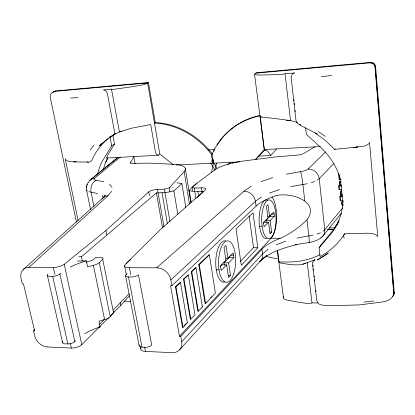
<?xml version="1.0" encoding="UTF-8"?>
<svg xmlns="http://www.w3.org/2000/svg" width="415" height="415" viewBox="0 0 415 415"><rect width="100%" height="100%" fill="white"/><g stroke="black" fill="none" stroke-linecap="round" stroke-linejoin="round"><path stroke-width="0.62" d="M291.081 76.936L295.921 120.148L296.502 121.927M341.778 190.267A7.366 2.184 -89.7 0 0 341.312 190.355L341.063 190.552A3.118 0.929 -89.8 0 0 340.476 192.539A2.957 0.877 -89.8 0 0 340.549 194.583A6.536 1.935 -89.8 0 0 340.886 196.16C340.71 196.871 341.732 196.809 341.296 196.16A6.536 1.935 -89.8 0 1 340.954 194.578A2.957 0.877 -89.8 0 1 340.886 192.539A3.118 0.923 -89.8 0 1 341.467 190.552L341.721 190.35M312.671 262.545L312.547 264.137L316.744 300.413L317.812 302.841M90.501 209.445L86.553 190.008L86.626 186.568M86.891 185.344L88.167 182.299M86.403 187.658L87.098 184.322M314.674 260.049L313.481 260.874L314.674 260.049A4.109 1.022 -31 0 0 315.006 260.454M392.424 296.616A4.275 3.688 19.2 0 0 393.939 293.587L394.25 292.705L375.57 66.467A4.575 4.508 -13.8 0 0 370.626 62.369L256.454 72.724L255.832 73.175M341.4 196.622L339.75 196.705L340.124 200.357L340.528 200.357L340.16 196.7L339.75 196.705M103.501 169.201A63.811 55.065 49.5 0 1 105.789 162.104L107.693 158.136M105.789 162.104L107.755 158.016M104.155 197.089L105.311 194.946L102.059 198.951A10.069 8.741 46.2 0 1 108.03 195.771L111.614 191.294M377.085 235.606C374.112 233.329 370.113 233.24 366.518 233.209L344.59 233.816L343.506 235.891L344.206 238.21M335.159 148.845L334.718 149.504L325.775 140.752L315.198 132.987L317.205 134.014L300.626 125.397M130.865 163.557L130.632 162.291L133.812 156.808A9.498 2.298 -10.2 0 0 133.863 156.154M329.422 227.98L334.692 227.897L338.936 220.645M344.59 233.816A76.744 69.881 36.6 0 1 320.053 256.563L319.083 247.905L320.624 245.291L332.846 230.569L338.101 222.731A67.707 61.845 36.9 0 0 339.019 221.107M343.044 201.052L341.856 203.35L343.013 205.503M115.925 133.428A71.665 61.648 49.7 0 0 112.89 135.466L114.509 144.062L107.412 155.661L106.655 158.032L158.4 155.246L159.822 154.292L147.621 82.974L54.754 91.378A3.963 3.284 62.4 0 0 52.622 92.711L52.876 92.441M114.509 144.062L111.718 145.893L102.458 160.921A64.641 55.532 49.5 0 0 97.525 174.393M337.898 223.192L334.692 227.897M90.034 150.121L94.013 145.198M306.991 219.877C321.143 200.736 288.311 191.305 274.766 196.062A58.816 18.883 -6.6 0 0 256.076 206.151L171.872 285.676L170.56 285.66L179.472 336.3L180.764 336.352L261.922 249.239A57.752 21.279 -6.1 0 1 280.156 238.329C290.204 234.039 299.111 227.368 306.991 219.877L308.848 235.912A10.152 0.716 81.9 0 1 308.926 242.267M342.09 193.914L342.126 193.872A1.167 0.348 -89.8 0 0 341.872 195.143A1.774 0.524 -89.8 0 0 342.002 195.968L342.142 196.326A3.377 0.996 -89.8 0 0 342.52 196.809A2.583 0.763 -89.8 0 0 342.603 196.855M392.206 297.301C389.924 300.081 386.261 301.212 382.858 301.918L359.499 304.895L336.134 305.601L322.434 305.217L319.291 304.128L318.523 303.474M322.652 236.337L341.208 213.372M342.608 207.863L324.779 229.723L323.026 231.285M213.678 162.592L213.009 163.199L211.894 161.3L212.091 161.062A4.067 3.662 48.6 0 1 212.376 158.929A4.062 3.652 49.8 0 0 211.826 154.826A72.215 62.333 49.5 0 0 154.484 123.073L155.262 122.555A72.075 62.255 49.6 0 1 212.501 154.235M393.934 293.587L375.186 66.929L375.57 66.467M84.727 333.67A43.15 18.732 -12.3 0 1 100.155 326.937L98.952 321.184A43.264 18.499 -12.3 0 1 104.601 319.566A7.688 3.113 -12.2 0 0 110.245 316.655L113.544 312.77A5.084 2.044 -12 0 0 113.554 311.177M319.083 247.905L331.704 233.017A68.641 62.463 37.2 0 0 342.94 203.651L340.482 179.14A68.641 62.463 37.2 0 0 322.829 149.416L306.353 134.273L305.642 127.898M115.775 159.422L118.062 157.264L90.901 179.519M190.35 201.846L191.175 200.907M291.595 75.587A4.472 4.326 58.1 0 1 294.505 72.941L285.032 73.73A5.369 0.949 -8.1 0 1 280.753 74.441L279.57 74.518A196.969 28.858 -7.5 0 1 257.959 75.022L254.96 74.695A8.736 1.52 -8.4 0 1 254.914 73.782L255.733 73.185L370.227 62.821L370.626 62.369M110.8 315.499L120.77 305.471L129.75 295.345M51.792 92.846L50.277 94.978L50.163 96.986L76.464 222.336M255.593 159.355L264.837 149.063M255.65 159.459L265.393 149.384M258.587 156.118L270.684 155.506L276.613 148.98M179.679 349.71L260.615 260.687L266.627 255.63L260.615 260.687M47.429 346.956A11.994 9.063 46.1 0 1 34.71 335.943L33.511 330.864L34.621 330.905L23.458 283.886L22.337 283.87L21.072 278.558A12.315 9.493 49.5 0 1 28.858 267.421L53.359 267.488A8.16 2.755 -12.6 0 0 64.221 264.308L105.898 230.543L148.798 191.886A6.666 1.893 -9.9 0 1 157.482 189.432L164.382 189.178L169.258 187.824L184.172 171.551A31.094 8.243 -9.8 0 0 173.574 164.314L150.769 163.142L133.319 163.339A5.836 1.447 -10.1 0 1 130.632 162.291M179.472 336.3L271.187 238.148A22.477 8.352 -89.4 0 0 276.603 218.01A22.477 8.352 -89.4 0 0 272.038 197.011M33.511 330.864L34.844 329.448M184.255 325.557L185.993 323.716M205.119 303.484L205.596 303.515L215.406 293.125L209.378 254.909L208.906 254.893L198.785 264.552L205.119 303.484L206.4 302.13M210.67 297.612L211.52 296.709M257.819 247.786L241.307 265.258L236.036 228.95L253.01 212.76L257.819 247.786L253.518 247.677L240.368 261.429M183.005 327.435L187.357 322.829L180.442 282.548L179.944 282.527L175.452 286.812L182.512 327.399L183.005 327.435L175.95 286.838L180.442 282.548M190.791 319.192L194.998 314.741L188.332 275.015L187.839 274.995L183.497 279.134L190.303 319.156L190.791 319.192L183.99 279.16L188.332 275.015M198.318 311.219L202.38 306.918L195.953 267.732L195.465 267.717L191.274 271.716L197.836 311.188L198.318 311.219L191.761 271.737L195.953 267.732M264.677 149.369L264.256 149.369L254.561 74.384M333.971 163.323L319.228 178.725L317.418 180.126M99.496 324.323L104.424 319.218M113.388 309.932L129.07 293.69M227.934 258.26L233.199 252.958A16.455 6.785 -88.2 0 1 233.878 257.549L228.634 262.897L230.512 275.389A16.455 6.785 -88.2 0 1 228.561 277.448L226.663 264.905L221.231 270.445A16.455 6.785 -88.2 0 1 220.505 265.735L225.957 260.247L224.038 247.527A16.455 6.785 -88.2 0 1 226.03 245.587L227.934 258.26L225.636 258.182M269.548 216.376L273.801 212.091A14.779 5.483 -89.4 0 1 274.346 216.293L270.103 220.619L271.597 232.052A14.779 5.483 -89.4 0 1 270.02 233.712L268.51 222.238L264.132 226.704A14.779 5.483 -89.4 0 1 263.556 222.404L267.95 217.979L266.425 206.359A14.779 5.483 -89.4 0 1 268.033 204.797L269.548 216.376L267.732 216.36M77.325 261.061L86.336 260.843L87.601 266.897A44.306 16.195 -11.8 0 1 93.401 265.341A7.864 2.718 -11.8 0 0 99.232 262.643L102.702 259.152A5.198 1.785 -11.6 0 0 100.3 257.243L95.709 257.357L93.655 259.375A5.001 1.707 -11.8 0 1 87.798 261.419L86.434 262.607M47.434 346.966L71.354 348.055A7.89 3.351 -13.5 0 0 81.786 344.658L108.533 317.776M220.23 266.58L222.056 264.739L226.663 264.905M224.422 265.226L224.043 262.737L229.329 257.404L233.878 257.549M263.385 223.083L264.267 222.191L268.51 222.238M266.124 222.476L265.875 220.578L270.155 216.262L274.346 216.293M286.215 174.212L300.61 171.639A9.057 2.537 -7.1 0 0 308.205 169.019L325.661 151.9M197.218 197.55L203.724 191.294L197.872 191.497A15.516 4.456 -9 0 1 195.631 191.512M198.785 264.552L199.267 264.568L209.378 254.909M227.819 164.765L230.569 162.146M102.432 143.019L99.315 145.95L107.962 138.46M171.872 285.676L170.866 279.938L255.417 201.296L261.32 197.042M53.006 92.27L54.816 91.373M191.128 202.473L189.167 190.324L192.368 187.373M193.286 186.527L196.949 183.155M369.023 143.564C365.765 146.666 360.874 146.703 356.635 146.92M28.853 267.41L108.03 195.771M23.266 269.485L102.967 197.919M211.894 161.3L213.502 159.858M164.942 192.539A15.236 4.306 -9.6 0 0 173.869 190.864L181.92 183.741L185.785 207.282M315.12 146.749A10.619 2.755 -6.9 0 0 314.347 147.159L303.687 153.509A6.381 1.681 -7.3 0 1 297.327 155.111L275.436 156.932L244.477 160.864A32.609 8.969 -8.2 0 0 214.337 170.202L192.072 186.983L194.277 188.094L201.436 187.829A6.822 1.982 -9 0 1 205.363 189.888L160.247 229.666L125.32 264.397A8.419 3.004 -10.9 0 0 129.423 267.727L156.673 267.81L244.036 191.144L251.194 186.231M130.735 259.51L127.057 262.659A8.004 2.848 -10.8 0 0 126.17 263.899M78.876 256.724L81.423 256.714L156.424 192.928L162.042 192.736A15.236 4.306 -9.6 0 0 164.345 192.596M268.256 249.171L262.555 253.907L181.723 341.82L180.764 336.352M88.442 182.398A9.327 8.093 48.7 0 1 94.563 178.289L120.428 156.969M89.915 180.318L116.444 158.629M392.263 296.606L393.446 295.267L393.757 293.587L374.989 66.945C374.828 64.512 372.452 62.572 370.035 62.841M321.169 237.665C314.02 243.418 303.951 242.552 295.573 244.866L296.258 244.694C283.248 248.103 269.46 251.988 259.583 261.632A10.551 8.912 42.7 0 0 262.555 253.907L261.922 249.239M264.542 150.329C267.473 149.255 269.351 153.509 270.684 155.506M324.219 255.77L328.301 253.046L317.392 259.966L323.674 256.117M73.507 161.912L89.422 162.089A3.206 0.742 -11.6 0 0 89.681 161.938L91.788 160.553A72.127 61.902 49.7 0 1 110.079 137.251L112.89 135.466M112.621 135.539L113.025 135.285A72.283 61.985 49.7 0 1 119.432 132.012L131.109 128.287L150.707 124.547L155.526 152.471L156.497 154.401L158.4 155.246M112.377 135.689L111.511 136.224L113.025 135.285A4.041 3.45 58 0 0 114.488 131.597L107.371 93.614A4.124 3.528 62.2 0 0 103.589 89.931L111.485 89.178A4.897 0.814 -10 0 0 114.021 89.251L115.121 89.132A171.099 23.863 -9.6 0 0 138.672 85.698L143.377 84.717A8.16 1.354 -9.7 0 0 146.557 83.565L148.43 82.523L155.262 122.555M107.044 157.866L106.655 158.032M312.77 262.363A4.197 3.688 28 0 1 314.788 259.754A76.92 70 36.6 0 1 307.235 262.513C299.542 266.534 290.277 264.526 282.081 263.338A8.108 3.05 -6.8 0 1 279.03 261.99L277.542 250.463M54.754 91.378L55.698 90.932L148.43 82.523M343.101 201.026C340.575 200.839 341.322 206.302 343.189 205.238M317.039 234.07L320.401 232.758M276.167 244.84L285.873 241.089M311.271 182.688L314.72 181.469M269.46 193.084L279.42 189.582M119.909 131.887L121.657 131.29M260.952 181.656L272.8 177.594M302.831 264.225L305.445 263.416M296.933 238.07L313.118 235.139M290.728 186.683L307.261 183.721M353.829 147.455L357.777 146.998L334.723 149.343A3.683 0.975 -5.7 0 1 334.796 149.187M364.121 302.099L373.765 300.958M321.267 76.692L331.756 75.514M143.325 83.368L144.238 83.28M259.51 72.843L260.537 72.76M76.308 161.637C72.801 161.902 68.802 162.172 65.876 159.863M264.256 149.369L260.278 116.952L261.507 116.864M207.884 149.908L214.877 149.525M70.7 98.028L78.046 97.639M264.448 149.566L320.313 146.578M176.38 164.968L213.009 163.199M239.673 161.912L213.139 163.194L213.668 161.212L213.409 160.999A4.057 3.642 49.2 0 0 212.485 158.924A4.072 3.673 49.2 0 1 211.8 154.826A76.635 70.016 36.9 0 1 260.07 115.837M339.952 214.56L341.239 214.534M340.124 200.357L342.935 200.3M60.715 273.262A44.421 15.931 -11.8 0 0 59.885 274.009A5.473 1.899 -12.8 0 1 52.695 276.317L50.028 276.364A5.468 1.893 -12.8 0 1 47.907 274.232M339.133 175.021L338.723 175.026L338.552 173.335M338.801 175.835L339.216 175.83L339.569 179.347L339.159 179.353L338.801 175.835L339.937 175.908M297.462 122.57A76.967 70.114 36.8 0 0 290.547 120.615C280.504 119.193 270.315 117.865 260.278 116.952M341.026 185.246L339.745 185.152L339.397 181.734L340.845 181.817M339.745 185.152L341.436 185.24M338.661 185.962L339.076 185.962L339.444 189.614L339.034 189.619L338.661 185.962L341.504 186.044M341.623 196.046L342.027 196.046M341.69 196.228L342.095 196.228M340.995 196.518L341.405 196.518M342.697 201.026L343.158 201.093M342.074 201.991L342.479 201.991M279.03 261.99L288.378 261.99A76.225 69.538 36.5 0 0 319.924 254.753M98.863 326.927L100.155 326.937M271.14 214.114L274.133 214.135M265.875 220.578L270.103 220.619M259.531 226.279L262.114 226.31M75.592 340.611A43.15 18.732 -12.3 0 0 74.809 341.457A5.317 2.236 -13.6 0 1 67.868 343.921L65.259 343.885A5.312 2.231 -13.6 0 1 62.8 341.695M283.715 296.694A7.984 3.32 -6.4 0 0 286.775 299.993A181.376 64.154 -4.3 0 0 306.986 303.432L308.08 303.515A4.897 2.065 -5.8 0 0 311.987 302.888L318.222 302.976M339.034 189.619L341.867 189.665M269.792 232.021L271.597 232.052M271.187 238.148L280.156 238.329M130.725 301.415L124.396 301.134M230.766 255.095L233.614 255.184M127.125 273.563A44.223 15.729 -12 0 1 126.165 274.445A5.639 2.075 -11 0 0 128.463 276.914L131.207 277.002A5.649 2.08 -10.9 0 0 138.465 274.844L151.703 345.062A5.483 2.443 -11.3 0 1 144.695 347.339L142.013 347.142A5.478 2.433 -11.4 0 1 139.144 345.005M224.043 262.737L228.634 262.897M216.262 269.807L219.068 269.921M191.274 271.716L191.761 271.737M228.224 275.29L230.512 275.389M140.934 347.858A8.129 3.647 -11.3 0 0 145.473 351.432L171.981 352.641A12.824 10.287 39.3 0 0 181.734 341.82M183.497 279.134L183.99 279.16M175.452 286.812L175.95 286.838M201.903 306.887L202.38 306.918M186.864 322.797L187.357 322.829M339.397 181.734L340.959 181.863M339.159 179.353L341.187 179.498M286.366 120.267L289.234 120.599M299.936 124.64L300.211 124.837L299.391 124.739L300.517 125.029M94.563 178.289A8.15 2.106 -10.7 0 0 96.104 180.292L103.968 181.754M88.743 191.699L97.629 193.515M177.148 182.74L181.92 183.741M88.296 162.255L87 161.788M298.867 124.407L300.211 124.837M318.471 131.586L325.396 136.426M160.086 154.276L173.299 164.693M298.416 124.075L296.725 122.275M109.399 184.136L112.034 187.357M102.111 195.647L103.522 197.54M86.553 190.008L87.217 190.962M213.134 161.663L212.76 160.46A4.057 3.657 48.6 0 1 212.838 158.904M342.754 201.093L342.816 201.431M47.383 275.477L62.629 342.754M52.695 276.317L67.868 343.921M53.359 267.488L54.905 274.414M70.368 343.651L71.354 348.055M59.885 274.009L74.809 341.457M64.221 264.308L81.786 344.658M81.423 256.714L82.336 261.051M65.176 158.655L78.134 220.635M93.401 265.341L104.601 319.566M99.232 262.643L110.245 316.655M93.925 206.38L91.067 192.171A9.374 6.946 -83.6 0 1 96.104 180.292M102.702 259.152L113.544 312.77M105.898 230.543L106.78 234.989M120.143 302.296L120.77 305.471M128.463 276.914L142.013 347.142M124.614 265.896L126.331 274.782M140.218 346.494L140.711 349.031M125.569 275.825L139.139 345.778M129.423 267.727L130.761 274.704M144.622 346.997L145.473 351.432M110.079 137.251L111.718 145.893M111.485 89.178L119.432 132.012M133.812 156.808L135.077 163.785M148.798 191.886L149.483 195.714M157.482 189.432L164.034 226.969M156.424 192.928L162.462 227.42M162.042 192.736L167.411 223.799M164.382 189.178L169.974 221.74M169.258 187.824L169.906 191.652M173.869 190.864L177.812 214.348M185.313 168.366L190.791 202.214M184.172 171.551L189.468 204.139M199.267 264.568L205.596 303.515M192.072 186.983L192.685 190.817M197.872 191.497L198.578 195.968M194.277 188.094L195.901 198.271M201.436 187.829L202.235 192.939M232.125 162.12L232.307 163.401M249.104 215.909L253.518 247.677M256.076 206.151L255.417 201.296A10.748 9.327 47.3 0 0 244.036 191.144M277.36 250.551L283.481 297.913M285.032 73.73L290.547 120.615M307.235 262.513L311.987 302.888M293.872 99.491L294.022 100.778M294.318 103.351L294.468 104.632M295.138 110.421L295.283 111.708M312.983 265.133L313.128 266.399M313.418 268.93L313.569 270.196M314.222 275.892L314.368 277.158M314.663 279.689L314.809 280.955M315.903 290.448L316.048 291.714M304.812 201.005L302.903 184.504A10.37 0.747 82.1 0 0 300.61 171.639M339.807 181.729L340.155 185.147M369.49 142.091L377.78 236.939M341.82 196.497A3.377 1.001 -89.8 0 1 341.732 196.326M340.782 179.503A2.034 0.607 90 0 1 340.912 179.591M224.774 282.044A20.693 8.596 -88.2 0 1 215.748 261.761A20.693 8.596 -88.2 0 1 225.646 240.882M266.648 238.594A19.365 7.237 -89.4 0 1 259.116 218.689A19.365 7.237 -89.4 0 1 267.452 200.066M156.673 267.825A13.135 10.863 43 0 1 170.876 279.938M320.8 237.79A10.178 8.938 37 0 0 324.779 229.723L319.228 178.725A10.339 9.363 41.5 0 0 308.205 169.019M229.241 256.449A16.413 6.848 -88.1 0 1 229.329 257.404M270.082 215.39A14.743 5.535 -89.4 0 1 270.155 216.262M291.325 76.936A4.472 4.326 58.1 0 1 291.408 76.246M214.399 163.655A68.174 58.878 49.6 0 1 216.926 168.288M210.628 162.742A65.248 56.347 49.6 0 1 214.825 170.233M53.903 91.819A3.958 3.279 62.4 0 1 55.698 90.937M194.583 191.471A15.516 4.456 -9 0 1 189.167 190.324M173.019 187.284A5.385 1.52 -9.6 0 1 172.765 187.554M70.322 267.053A44.421 15.931 -11.8 0 1 86.336 260.843M211.723 172.152A72.335 66.12 36.9 0 1 213.414 163.702M215.162 169.102A69.227 63.277 36.9 0 1 216.692 162.986M278.501 258.815A76.635 70.016 36.9 0 1 266.575 256.47M394.25 292.705A4.264 3.683 19.1 0 1 393.238 295.335M370.232 62.826A4.581 4.518 -13.1 0 1 375.186 66.929M213.772 151.319A76.474 69.912 36.9 0 1 214.918 149.021M217.144 145.115A76.474 69.912 36.9 0 1 260.06 115.432M110.234 136.587L109.851 137.277L109.591 136.96L110.525 136.846L110.234 136.587M333.572 229.568L327.767 229.635L333.572 229.568M233.816 273.459A20.729 8.549 -88.2 0 0 228.406 240.944A20.729 8.549 -88.2 0 0 219.136 270.357A20.729 8.549 -88.2 0 0 233.816 273.459M274.491 231.062A19.396 7.195 -89.4 0 0 269.994 200.061A19.396 7.195 -89.4 0 0 262.176 226.766A19.396 7.195 -89.4 0 0 274.491 231.062"/></g></svg>
